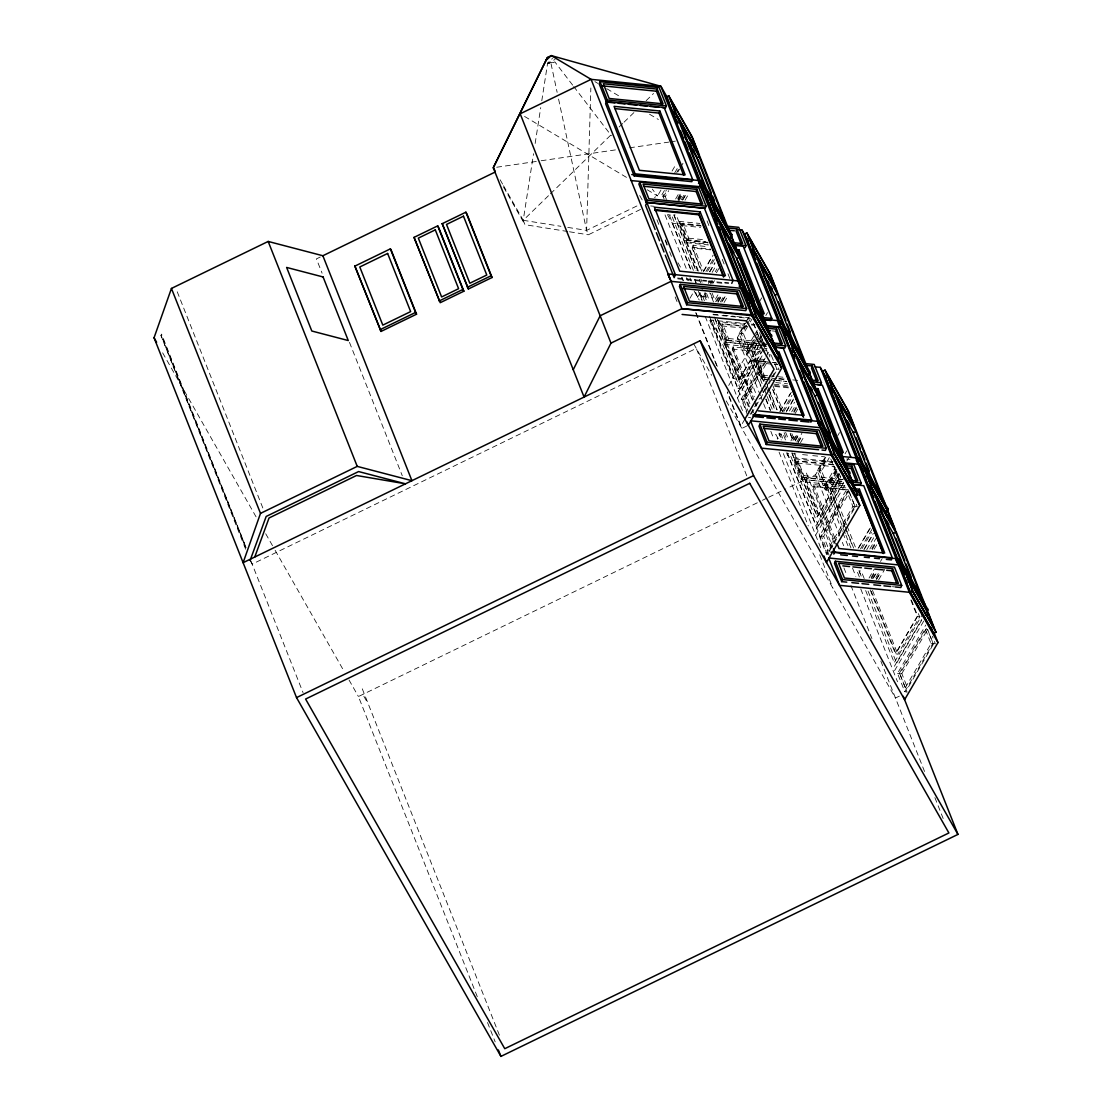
<?xml version="1.0" encoding="UTF-8"?>
<svg xmlns="http://www.w3.org/2000/svg" width="1112" height="1112" viewBox="0 0 1112 1112"><rect width="100%" height="100%" fill="white"/><g stroke="black" fill="none" stroke-linecap="round" stroke-linejoin="round"><path stroke-width="0.75" stroke-dasharray="5 3.75" d="M640.526 209.431L588.331 234.785L586.594 230.392L590.847 88.001M567.773 231.505L524.961 224.694L523.224 220.301L533.565 153.706M535.15 143.462L540.724 107.6M541.78 100.775L547.618 63.203L552.497 58.366M697.655 270.939L678.779 223.54L679.64 221.441L699.907 223.456M708.122 242.319L687.883 240.303L682.059 225.583L682.921 223.484L699.795 225.166M679.64 221.441L686.896 239.733L686.021 241.832L707.983 244.014M687.883 240.303L688.745 238.204L682.921 223.484M701.783 271.258L692.289 247.281L693.151 245.182L708.413 246.739M749.432 406.867L724.663 344.275L725.524 342.176L761.136 345.79L725.733 342.148L718.491 323.856L719.367 321.757L744.692 324.287M759.649 343.803L727.596 340.62L721.771 325.899L722.647 323.8L746.249 326.15M725.733 342.148L726.609 340.05L719.367 321.757M727.596 340.62L728.471 338.521L722.647 323.8M752.49 400.167L732.238 349.015L733.1 346.916L760.233 349.668M763.805 381.374L764.667 379.289L774.842 380.318L761.484 378.956L754.228 360.663L755.104 358.578L765.237 359.579M770.088 378.094L763.332 377.427L757.508 362.707L758.384 360.622L765.125 361.289M761.484 378.956L762.346 376.871L755.104 358.578M763.332 377.427L764.208 375.328L758.384 360.622M831.262 547.73L805.213 481.927L806.089 479.842L843.396 483.623L801.196 479.272L793.954 460.98L794.816 458.895L831.971 462.592M841.853 481.607L803.059 477.743L797.221 463.023L798.096 460.938L833.513 464.455M801.196 479.272L802.058 477.187L794.816 458.895M803.059 477.743L803.92 475.644L798.096 460.938M845.871 487.848L813.664 484.568L812.789 486.667L848.4 490.281M245.641 549.231L160.948 335.393L161.56 334.1L246.155 547.743M678.084 200.66L682.365 193.293M681.295 199.715L684.728 193.808M682.685 199.687L686.173 193.696M682.629 200.174L686.994 192.682M685.048 200.216L689.398 192.724M717.991 301.463L722.286 294.096M720.354 301.991L724.635 294.61M721.73 301.991L726.08 294.499M722.536 300.991L726.025 294.986M724.079 302.52L728.443 295.027M760.956 386.225L747.639 352.587L754.506 340.786M762.04 383.557L749.988 353.102L756.007 342.788M756.855 341.301L760.288 335.407M763.471 380.582L752.101 351.851L758.203 341.356M759.079 339.855L760.83 336.866M756.424 344.845L752.073 352.337L763.444 381.082M759.913 338.854L761.65 335.852M765.195 379.512L754.464 352.379L759.691 343.386M760.566 341.884L762.304 338.882M795.275 440.116L798.708 434.208M796.776 442.117L801.919 433.263M798.124 442.159L802.475 434.667M798.013 442.757L802.377 435.265M800.473 442.687L804.838 435.195M842.27 531.411L825.771 489.753L836.933 470.571M845.259 533.538L828.134 490.281L838.434 472.572M853.627 548.077L830.233 489.016L838.962 474.032M838.934 474.574L830.205 489.558L846.01 529.465M846.788 461.077L848.539 458.075M846.496 524.669L832.596 489.544L840.45 476.047M872.559 578.754L876.84 571.373M875.769 577.809L879.203 571.902M876.256 579.338L880.621 571.832M876.729 579.102L881.093 571.61M878.619 579.852L884.721 569.358M660.945 190.082L657.526 195.934L654.44 197.436M672.051 171.067L676.332 163.742M664.42 190.486L661.001 196.337L663.35 196.866L666.769 191M674.678 172.916L678.111 167.064M664.1 198.978L662.933 196.032L666.366 190.152M676.68 172.499L678.403 169.552M677.903 171.971L679.613 169.052M680.461 167.578L683.88 161.726M666.449 199.493L665.282 196.546L668.729 190.666M675.637 198.978L679.932 191.625M677.653 198.534L681.92 191.208M677.986 199.507L682.281 192.154M679.154 200.521L683.435 193.196M703.604 271.064L712.347 256.107M703.548 271.55L713.167 255.093M689.982 298.252L693.318 292.553M705.967 271.578L713.834 258.123M707.496 271.328L714.377 259.555M709.539 271.759L714.78 262.793M709.859 271.856L715.016 263.03M697.613 297.196L702.84 288.258M712.153 272.329L716.476 264.934M701.922 299.698L700.713 296.654L702.423 293.721M708.413 283.477L710.123 280.544M715.252 271.759L716.962 268.84M704.396 300.754L702.645 296.348L704.369 293.401M710.387 283.115L712.097 280.168M716.392 272.815L718.977 268.409M705.633 292.79L703.076 297.182L700.713 296.654M710.776 284.005L712.486 281.072M706.176 299.809L705.008 296.862L706.718 293.929M712.736 283.63L714.46 280.697M717.921 294.888L713.626 302.242L709.79 292.762M715.655 301.769L719.937 294.458M716.851 301.296L720.284 295.417M718.018 302.297L722.286 294.972M754.728 342.079L748.737 352.323L746.374 351.809L739.132 333.503L745.123 323.258M745.971 321.799L748.543 317.406M760.427 395.65L737.423 337.534L746.819 321.424M747.667 319.964L749.377 317.031M748.737 352.323L741.065 333.197L745.36 325.844M759.969 300.838L761.692 297.905M746.625 325.246L741.495 334.031L739.132 333.503M747.486 323.787L750.906 317.921M753.769 336.158L746.903 347.917L749.252 348.445L743.428 333.725L749.446 323.425M750.308 321.952L752.018 319.019M754.631 334.684L757.202 330.264M765.807 315.558L767.516 312.625M746.374 351.809L754.075 338.632M754.937 337.158L757.494 332.766M749.252 348.445L754.409 339.619M728.694 385.475L754.381 341.509M755.576 340.62L758.996 334.754M760.83 336.088L763.36 342.482L741.509 379.859L739.146 379.345L757.508 347.931M709.873 320.312L732.85 378.358L739.091 379.831L758.314 346.93M763.527 349.112L740.314 388.852L737.951 388.324L762.026 347.125M762.888 345.651L764.611 342.704M738.076 391.897L761.164 352.379M764.583 346.527L766.293 343.608M764.389 347.639L766.112 344.706M737.492 397.915L764.847 351.086M747.876 415.791L741.245 399.013L765.195 358.022M766.057 356.563L768.614 352.17M749.001 413.428L743.177 398.708L765.515 360.469M765.848 361.469L743.594 399.542L741.245 399.013M748.446 406.589L745.526 399.236L767.016 362.47M744.859 419.196L740.689 426.327L727.457 392.925M750.197 414.387L759.607 398.277M763.027 392.425L776.718 368.989L779.081 369.518L776.662 363.415M751.364 413.942L777.135 369.837L770.686 353.755M779.998 411.218L790.493 393.273M779.971 411.704L791.313 392.258M782.361 411.746L791.966 395.288M783.918 411.44L792.522 396.734M786.601 410.801L793.44 399.097M786.281 411.968L794.024 398.721M789.437 410.981L794.566 402.197M791.688 411.857L795.97 404.546M793.676 411.454L796.261 407.048M794.037 412.385L796.609 407.993M795.177 413.455L797.749 409.035M790.91 440.88L795.205 433.527M792.939 440.408L797.221 433.082M794.135 439.935L797.568 434.055M795.302 440.936L799.57 433.61M837.141 471.919L826.869 489.488L824.52 488.974L817.278 470.682L824.979 457.505M837.809 435.543L839.518 432.61M825.827 457.157L815.569 474.727L787.393 488.182M836.849 469.431L827.397 485.61L825.034 485.082L819.21 470.362L826.939 457.129M826.869 489.488L819.627 471.196L827.328 458.019M827.397 485.61L821.559 470.89L829.302 457.657M825.034 485.082L835.348 467.443M824.52 488.974L836.488 468.472M845.051 453.835L846.76 450.902M838.962 473.253L841.492 479.647L819.655 517.038L817.292 516.51L839.143 479.119L832.179 461.536M843.382 483.345L818.446 526.018L816.097 525.49L843.605 478.396M816.222 529.09L843.577 482.233M815.652 535.122L844.703 485.332M848.817 490.92L854.85 506.168L826.619 554.485L819.377 536.179L846.76 489.336M828.982 554.999L821.309 535.873L847.094 491.754L849.457 492.282L823.672 536.401L829.496 551.121L827.147 550.593L852.918 506.474L847.094 491.754M848.261 491.323L821.74 536.707L819.377 536.179M829.496 551.121L855.281 507.002L850.041 493.756M858.144 548.383L870.376 527.449M858.992 547.438L870.348 527.991M860.493 548.911L871.864 529.465M862.064 548.605L871.516 532.426M863.913 549.467L873.323 533.371M864.413 549.133L873.017 534.413M866.748 549.648L874.449 536.47M869.82 549.036L875.811 538.778M871.822 548.619L876.117 541.266M872.183 549.55L875.603 543.698M874.171 549.147L876.756 544.741M869.056 578.045L874.213 569.219M871.085 577.573L874.505 571.721M880.495 561.463L882.205 558.544M871.405 578.574L875.7 571.22M873.434 578.101L877.716 570.776M918.373 613.615L919.638 616.812L897.787 654.203L895.424 653.675L917.275 616.284L909.686 597.102M921.528 620.51L896.592 663.183L894.229 662.655L921.751 615.575M894.382 666.283L921.737 619.453M923.724 621.094L893.701 672.121M926.393 628.488L899.872 673.872L907.114 692.178L904.765 691.65L897.523 673.358L925.754 625.041M899.455 673.038L925.24 628.919L927.589 629.448L933.427 644.168L907.642 688.286L905.279 687.758L899.455 673.038L901.818 673.566L907.642 688.286M901.818 673.566L927.589 629.448M905.279 687.758L931.064 643.639L925.24 628.919M904.765 691.65L932.996 643.334L927.561 629.614M503.541 185.76L523.224 220.301L549.203 195.017M550.44 193.822L610.516 135.358M619.12 126.99L622.803 123.39M624.04 122.195L633.868 112.632M646.169 100.664L653.55 93.491M572.652 85.124L554.846 61.869L551.038 63.731L547.618 63.203L555.041 59.478M320.284 257.011L316.42 258.887L322.091 273.204M567.759 227.39L586.594 230.392L637.482 205.678M747.028 425.896L741.871 428.398L727.387 391.813M477.284 996.686L358.439 696.543L760.872 501.053M762.429 500.303L767.113 498.023M768.67 497.272L785.823 488.932M899.344 696.154L895.466 698.03L725.316 399.347M547.618 63.203L554.846 61.869M496.703 167.245L539.473 160.99M541.183 160.74L615.923 149.828M629.545 147.826L668.729 142.114M670.425 141.863L675.54 141.113M667.395 214.616L672.287 223.192L701.227 226.056M712.917 314.209L721.438 315.057M723.134 315.224L735.046 316.406M736.756 316.572L748.668 317.754M746.722 411.19L710.637 320.061L744.679 323.439M751.49 324.106L754.895 324.454M678.779 223.54L700.727 225.722M682.059 225.583L700.602 227.432M688.745 238.204L705.62 239.886M686.896 239.733L705.467 241.596M677.555 278L701.269 280.363M708.052 281.03L724.996 282.712M677.764 278.862L701.477 281.225M708.247 281.892L723.495 283.407M713.306 314.765L750.586 318.477M751.448 324.954L754.826 325.288M718.491 323.856L747.208 326.706M721.771 325.899L747.069 328.415M772.367 330.931L775.745 331.265M728.471 338.521L755.451 341.217M757.147 341.384L763.888 342.051M726.609 340.05L755.326 342.913M762.081 343.594L765.459 343.928M761.331 343.969L766.39 344.484M762.901 345.846L766.279 346.18M754.228 360.663L771.116 362.345M772.812 362.512L776.19 362.846M737.423 337.534L750.447 360.399L770.88 362.429M772.576 362.595L775.981 362.943M757.508 362.707L772.687 364.222M774.383 364.388L777.747 364.722M764.208 375.328L767.586 375.675M769.268 375.842L786.128 377.524M762.346 376.871L765.723 377.204M779.234 378.553L785.989 379.22M792.745 379.901L799.5 380.568M771.77 378.261L776.829 378.775M778.511 378.942L785.267 379.609M776.676 380.471L786.809 381.485L776.537 380.499M792.397 453.599L795.789 453.932M802.558 454.613L811.037 455.461M812.733 455.628L824.59 456.81M846.621 459.006L850.013 459.339M833.069 461.675L788.797 457.268L786.351 452.973M793.954 460.98L834.486 465.011M797.221 463.023L834.334 466.72M803.92 475.644L842.715 479.508M802.058 477.187L842.59 481.218M892.394 586.677L895.772 587.025M650.659 205.956L654.051 206.304M707.621 242.694L685.576 240.456L684.714 242.541L708.455 244.96M692.289 247.281L710.943 249.171M710.721 249.88L692.067 247.99L700.935 270.383M762.832 345.971L766.224 346.318M724.663 344.275L761.97 348.056M763.666 348.237L767.058 348.57M761.928 349.849L768.712 350.53M732.238 349.015L761.053 351.934M775.676 382.584L787.546 383.793M773.938 384.196L787.504 385.572M774.536 385.558L789.784 387.101M774.772 386.462L790.034 388.005M805.213 481.927L845.912 486.055M848.345 489.808L812.733 486.194L835.571 544.213M523.224 220.301L560.907 226.306M569.497 231.782L588.331 234.785M662.933 196.032L665.282 196.546M668.242 214.63L670.592 215.158M702.645 296.348L705.008 296.862M741.065 333.197L743.428 333.725M763.36 342.482L760.997 341.954L754.033 324.37M771.311 355.117L768.948 354.589L770.699 359.009M752.101 351.851L754.464 352.379M747.639 352.587L749.988 353.102M743.177 398.708L745.526 399.236M748.487 417.306L750.836 417.834M781.208 434.347L778.845 433.819L781.263 439.921M819.21 470.362L821.559 470.89M817.278 470.682L819.627 471.196M839.143 479.119L841.492 479.647M830.233 489.016L832.596 489.544M825.771 489.753L828.134 490.281M854.85 506.168L857.213 506.683L855.406 502.11M852.918 506.474L855.281 507.002M821.309 535.873L823.672 536.401M917.275 616.284L919.638 616.812M932.996 643.334L935.359 643.862L932.342 636.231M931.064 643.639L933.427 644.168M897.523 673.358L899.872 673.872M594.906 81.621L597.853 83.386M606.721 88.668L621.483 97.481M649.533 114.216L658.387 119.498M524.558 116.426L626.626 177.461M647.226 189.777L657.526 195.934L652.285 189.096M573.709 86.5L611.419 135.747M639.706 195.545L643.959 203.023M677.986 262.752L682.24 270.216M686.493 277.68L688.189 280.669M694.152 291.122L699.24 300.059M710.637 320.061L754.339 396.789M778.219 438.684L775.773 434.403L777.663 439.198M693.693 343.816L711.666 375.37M500.122 179.755L502.693 184.258M503.569 187.15L524.961 224.694M363.902 696.348L366.404 700.741M162.644 352.824L256.246 517.149M265.698 533.732L274.289 548.8M275.137 550.315L343.844 670.911M349.001 679.96L358.439 696.543M250.089 560.49L252.174 564.131L696.293 348.39L747.167 476.895M160.948 335.393L246.113 547.785M911.423 600.077L917.747 616.062L895.897 653.453L871.252 591.195M830.789 458.936L839.018 479.717L817.195 517.108L791.911 453.251M847.135 526.254L855.35 547.007M872.503 590.347L897.787 654.203M870.154 589.833L895.424 653.675M846.649 531.063L852.96 547.034M864.205 578.56L861.286 571.207L858.923 570.678L861.258 576.572M845.898 535.136L850.972 547.952M868.041 591.084L896.592 663.183M861.161 576.085L859.354 571.512L856.991 570.998L859.409 577.086M842.896 533.009L848.609 547.438M865.678 590.555L894.229 662.655M759.552 332.669L768.99 356.535M815.471 474.532L839.866 536.067M842.312 542.35L843.702 545.756M852.543 568.176L855.823 576.391M860.785 588.999L897.523 681.781M753.338 323.258L760.942 342.44M813.664 484.568L835.807 540.515M772.882 385.628L783.001 411.204M791.869 433.583L794.399 439.977M707.037 220.899L710.207 228.919M722.258 259.36L725.427 267.366M727.971 273.774L729.875 278.584M806.408 473.1L834.403 543.796M843.938 567.898L847.122 575.933M850.944 585.565L871.933 638.594M880.843 661.084L924.725 771.923M934.9 797.624L943.171 818.501M773.035 390.006L781.263 410.787M790.132 433.166L793.287 441.158M772.645 389.311L781.5 411.69M790.368 434.069L792.898 440.463M806.089 479.842L832.777 547.243M765.834 381.11L768.364 387.49M768.99 389.089L777.205 409.841M794.371 453.182L819.655 517.038M767.211 385.711L769.115 390.52M769.754 392.133L776.746 409.786M785.642 432.248L788.811 440.269M765.709 386.198L768.253 392.619M768.892 394.218L775.245 410.272M784.141 432.735L787.31 440.755M792.008 452.653L817.292 516.51M769.129 395.441L774.814 409.814M785.475 439.921L783.14 434.041L780.791 433.513L783.696 440.866M764.583 389.964L766.488 394.76M767.113 396.372L772.826 410.787M818.446 526.018L789.909 453.918L787.546 453.39L816.097 525.49M761.595 387.838L763.499 392.647M766.029 399.055L770.477 410.272M750.447 360.399L760.664 386.225M765.779 399.138L770.255 410.439M779.206 433.054L781.764 439.504M786.879 452.417L827.411 554.791M761.067 397.262L762.985 402.113M763.624 403.725L766.182 410.189M783.362 453.585L822.018 551.204M743.997 363.527L756.229 394.426M770.824 431.303L774.008 439.323M779.081 452.153L808.285 525.92M819.725 554.791L833.055 588.47M693.151 245.182L703.284 270.758M712.139 293.151L715.308 301.143M733.1 346.916L753.992 399.667M754.617 401.265L756.521 406.061M710.637 293.637L713.807 301.63M732.419 348.765L752.671 399.917M698.433 271.078L676.318 215.214L673.955 214.685L696.084 270.55M717.49 319.214L741.509 379.859M700.838 278.973L702.103 282.184M706.551 293.415L709.72 301.435M725.524 342.176L751.573 407.979M752.212 409.591L753.477 412.802M714.502 317.087L739.146 379.345M673.9 215.172L696.154 271.425M699.323 279.459L700.602 282.67M704.66 292.887L707.718 300.574M715.072 319.172L739.091 379.831M693.415 270.411L671.856 215.936L669.493 215.408L691.066 269.896M713.028 319.95L740.314 388.852M694.875 279.501L696.14 282.712M709.4 316.225L737.951 388.324M672.287 223.192L690.816 270.021M694.652 279.71L695.931 282.935M699.768 292.623L702.965 300.699M698.378 291.302L702.214 300.963M665.018 214.866L686.743 269.757M689.94 277.833L691.219 281.058M695.695 292.359L698.878 300.393M705.203 316.392L742.58 410.787M682.129 277.513L683.407 280.738M696.154 312.931L717.824 367.669M681.67 277.263L682.949 280.502M695.695 312.708L714.126 359.245M714.766 360.844L716.67 365.667M665.421 239.845L667.311 244.64M656.942 219.759L660.111 227.751M665.171 240.54L667.061 245.335M669.605 251.729L672.76 259.721M675.151 296.932L677.041 301.7M349.46 342.343L402.294 475.783M362.29 688.828L499.649 1035.786M487.501 1022.512L495.174 1041.874M177.239 291.789L263.002 508.42M163.103 339.188L245.808 548.063M250.895 560.921L303.048 692.637M551.038 63.731L557.14 92.352M558.572 99.079L586.594 230.392"/><path stroke-width="1.5" d="M903.25 696.265L957.946 834.403L500.928 1056.4L296.529 697.613L154.054 337.756L171.443 288.439L268.173 241.443L322.869 255.746L495.021 172.124M171.443 288.439L260.5 513.383L243.111 562.686L700.143 340.689L904.626 699.656L937.972 642.597L934.149 632.937M250.089 560.49L266.185 516.454L358.606 471.557L405.477 483.817L356.521 475.491L269.034 517.997L254.759 557.029M600.035 81.704L599.173 83.789L606.415 102.082L607.277 99.997L600.035 81.704L659.152 87.584L666.394 105.876L665.518 107.975L662.14 107.642M606.485 101.623L605.623 103.708L634.215 175.932L691.831 181.659L692.693 179.574L664.142 107.475L606.485 101.623L635.091 173.833L634.215 175.932M661.668 104.459L656.428 91.212L657.289 89.113L603.316 83.747L609.14 98.468L663.113 103.833L657.289 89.113M683.658 175.349L658.971 113.09L659.847 111.005L614.06 106.349L639.386 170.289L685.131 174.848L659.847 111.005M639.761 182.02L638.886 184.105L646.128 202.398L705.244 208.291L706.106 206.193L698.864 187.9L639.761 182.02L647.003 200.313L646.128 202.398M731.765 283.393L733.003 280.419L704.452 208.319L646.795 202.467L645.572 205.442L655.093 229.517M701.38 204.775L696.14 191.528L697.002 189.429L643.028 184.064L648.866 198.77L702.84 204.149L697.002 189.429M723.564 277.069L698.92 214.825L700.157 211.85L654.37 207.207L679.696 271.147L725.441 275.693L700.157 211.85M680.28 284.38L679.418 286.465L686.66 304.757L745.777 310.651L746.638 308.552L739.397 290.26L680.28 284.38L687.522 302.672L686.66 304.757M728.457 228.03L736.895 228.863L736.033 230.962L741.273 244.209M735.546 249.491L738.938 249.839L738.062 251.924L762.721 314.182M745.137 247.712L745.999 245.627L738.757 227.334L726.942 226.153M741.912 307.134L736.672 293.888L737.534 291.789L683.56 286.423L689.384 301.143L743.358 306.509L737.534 291.789M734.754 245.446L743.233 246.308L771.784 318.407L770.922 320.506L764.139 319.825M766.502 328.179L776.621 329.18L775.745 331.265L780.985 344.511M778.011 353.658L778.886 351.559L804.157 415.415L758.412 410.856M753.255 416.486L754.117 414.401L811.732 420.141L810.856 422.226M766.654 326.469L778.469 327.651L785.725 345.943L784.85 348.028L774.716 347.027M822.004 450.054L825.382 450.402L826.244 448.303L819.002 430.01L759.885 424.117L759.023 426.216L766.265 444.508L818.627 449.721M766.265 444.508L767.141 442.423L759.885 424.117M805.602 365.32L812.358 365.987L811.482 368.086L816.736 381.333M817.153 390.757L818.029 388.672L814.637 388.324M804.073 363.443L814.206 364.458L821.462 382.75L820.587 384.849L817.209 384.516M821.518 446.885L816.277 433.638L817.139 431.539L763.166 426.16L768.99 440.88L822.977 446.26L817.139 431.539M856.448 481.649L851.208 468.402L852.07 466.303L845.328 465.636M843.799 463.76L853.933 464.774L861.174 483.067L860.313 485.166L855.239 484.651M883.22 553.567L858.575 491.309L859.437 489.224L854.35 488.71M833.805 554.151L834.681 552.052L833.402 548.841M895.772 587.025L900.831 587.525L901.707 585.426L894.465 567.134L835.348 561.254L834.473 563.339L841.728 581.632L846.788 582.146M841.728 581.632L842.59 579.547L835.348 561.254M853.571 484.651L863.746 485.694L892.283 557.793L891.421 559.892L886.333 559.378M896.397 582.535L891.727 570.762L892.602 568.663L838.629 563.298L844.453 578.018L898.426 583.383L892.602 568.663M667.77 98.315L660.917 86.305L551.274 55.6L547.452 57.449L493.283 167.745L584.078 397.067L610.974 343.135L681.906 308.677L751.226 314.765M547.452 57.449L493.283 167.745L494.993 170.748M573.25 369.712L600.146 315.78L671.078 281.336L740.884 288.286L747.737 300.296M744.859 419.196L774.035 369.253L746.458 320.84L682.087 314.432M777.205 356.938L781.666 368.197L748.32 425.27L747.042 422.046M855.35 494.103L859.798 505.362L826.48 562.463L823.922 556.028M546.006 60.368L551.274 55.6L591.097 79.355L660.917 86.305L751.726 315.641L781.666 368.197M740.37 283.171L740.814 282.962A2.307 1.571 -29.7 0 1 739.925 285.812L739.146 286.145M778.025 323.078L780.471 321.882A2.307 1.571 -29.7 0 1 779.595 324.732L778.817 325.065M819.085 425.632L819.474 425.451A2.307 1.571 -29.7 0 0 820.35 422.602L817.904 423.783M856.059 460.048L858.506 458.853A2.307 1.571 -29.7 0 1 857.63 461.716L856.838 462.036M677.722 122.528L673.538 115.175L666.297 96.883L668.743 95.701L692.192 136.845L699.434 155.152L675.985 113.994L668.743 95.701M354.881 266.115L390.382 248.866L391.368 250.617L416.541 314.196L381.041 331.432L354.881 266.115L381.041 331.432M414.039 237.37L437.711 225.875L438.698 227.626L463.871 291.205L440.213 302.7L414.039 237.37L439.574 301.102M442.228 223.679L465.9 212.183L466.887 213.921L492.06 277.5L468.388 288.995L442.228 223.679L468.388 288.995M673.538 115.175L675.985 113.994M700.63 183.369L674.567 117.566L677.027 116.385L705.62 188.595M689.426 138.041L691.872 136.845L670.466 99.274L676.291 113.994L697.71 151.566L691.872 136.845M716.337 207.263L696.751 157.779L699.198 156.597L681.017 124.655L706.328 188.595L724.482 220.44L699.198 156.597M380.054 329.694L415.554 312.444L390.382 248.866M439.212 300.949L462.884 289.454L437.711 225.875M467.401 287.257L491.073 275.762L465.9 212.183M701.38 181.339L698.934 182.535L701.38 181.339L731.793 234.549M698.489 183.438L701.088 182.535M715.767 219.912L706.009 197.199L708.455 196.018L715.697 214.31L739.146 255.468M713.251 215.492L715.697 214.31M739.897 282.573L714.488 218.369L716.934 217.187L739.827 257.414M731.196 234.285L731.46 234.159A2.307 1.571 -29.7 0 1 731.251 236.495M729.138 238.357L731.599 237.162L710.193 199.59L716.017 214.31L737.423 251.882L731.599 237.162M746.889 232.881L754.131 251.173L777.58 292.331L770.338 274.038L746.889 232.881L744.442 234.076L751.684 252.368L755.868 259.721M739.105 257.4L764.389 321.257L746.249 289.398L720.923 225.458L739.105 257.4L736.658 258.596L757.481 311.207L736.658 258.596L725.886 239.664M751.684 252.368L754.131 251.173M779.568 322.438L752.88 255.023L755.326 253.842L783.918 326.052M260.5 513.383L357.23 466.387L411.926 480.69L322.869 255.746M770.032 274.038L775.856 288.759L754.45 251.173L748.612 236.453L770.032 274.038L767.572 275.234L769.323 279.64M748.988 298.377L756.229 316.67L779.679 357.828L777.218 359.009L753.783 317.851L746.541 299.559L748.988 298.377L772.437 339.535L802.655 415.916M775.495 355.437L754.089 317.851L748.265 303.145L750.711 301.95L772.117 339.535L777.955 354.241L756.535 316.67L750.711 301.95M777.496 294.055L802.781 357.911L784.641 326.052L759.329 262.112L777.496 294.055L775.05 295.25L764.152 276.096M753.783 317.851L756.229 316.67M780.916 320.965A2.307 1.571 -29.7 0 1 781.18 322.675A2.307 1.571 -29.7 0 1 779.262 324.148L778.469 322.16L780.916 320.965L809.578 371.269A2.307 1.571 -29.7 0 1 809.049 373.882M778.622 322.424L780.485 321.173M771.075 335.004L741.468 282.253A2.307 1.571 -29.7 0 1 739.591 285.228M772.117 339.535L769.671 340.717L754.256 313.667M794.746 358.564L791.396 352.685L784.155 334.392L786.615 333.197L793.857 351.489L817.292 392.647L810.05 374.355L780.971 322.994M791.396 352.685L793.857 351.489M820.114 424.84L792.786 355.84L795.247 354.645L818.14 394.871L846.691 466.97M809.744 374.355L815.569 389.075L794.163 351.489L788.338 336.769L809.744 374.355L807.298 375.55L801.293 365.028M825.034 370.06L832.29 388.366L855.726 429.524L848.484 411.218L825.034 370.06L822.588 371.255L832.346 393.968M835.182 447.135L814.957 396.053L817.417 394.857L799.236 362.915L824.548 426.869L842.687 458.714L817.417 394.857M829.83 389.547L832.29 388.366M857.866 459.895L831.178 392.494L833.639 391.299L862.231 463.523M820.795 421.684A2.307 1.571 -29.7 0 1 821.059 423.38A2.307 1.571 -29.7 0 1 819.127 424.853L818.349 422.866L820.795 421.684L849.554 471.988M818.501 423.144L820.364 421.893M845.732 412.413L848.178 411.218L826.772 373.646L832.596 388.366L854.002 425.938L848.178 411.218M824.687 436.752L827.133 435.557L850.583 476.714L857.825 495.007L855.378 496.202L831.929 455.044L824.687 436.752L828.037 442.632M296.529 697.613L753.561 475.616L700.143 340.689M855.809 431.512L881.093 495.368L862.94 463.523L837.628 399.569L855.809 431.512L853.363 432.707L840.964 410.926M831.929 455.044L834.375 453.849L827.133 435.557M856.504 459.131L858.951 457.949L887.849 508.504M856.657 459.409L859.103 458.213M849.568 482.316L847.817 477.91L850.277 476.714L828.857 439.129L834.695 453.849L856.101 491.434L850.277 476.714M873.74 497.217L869.556 489.864L862.314 471.571L864.761 470.376L872.003 488.682L895.452 529.84L888.21 511.534L859.006 459.979M869.556 489.864L872.003 488.682M897.148 559.1L871.099 493.297L873.545 492.102L902.138 564.326M887.89 511.534L893.714 526.254L872.308 488.682L866.484 473.962L887.89 511.534L885.444 512.729L887.195 517.149M895.716 532.314L921 596.171L902.861 564.326L877.535 500.386L895.716 532.314L893.27 533.51L880.871 511.728M896.369 559.85L898.83 558.655L927.728 609.209M896.536 560.114L898.982 558.933M895.924 560.768L898.538 559.85M902.833 573.931L905.279 572.75L928.728 613.893L935.97 632.2L933.524 633.381L910.075 592.223L902.833 573.931L904.515 576.878M910.075 592.223L912.535 591.042L905.279 572.75M928.423 613.893L934.247 628.614L912.841 591.042L907.017 576.322L928.423 613.893L925.976 615.089L911.409 589.541M896.717 562.755L897.495 562.422A2.307 1.571 -29.7 0 0 898.385 559.572M631.783 174.584L701.102 180.672M631.199 180.617L700.518 186.705L707.857 199.59M738.674 229.767L742.079 230.101L747.973 240.47M763.986 319.269L781.013 320.951M765.112 325.455L780.429 326.984L785.489 335.866M752.796 414.929L820.892 421.67M859.798 505.362L831.137 455.044L761.345 448.136L750.517 420.781L820.308 427.689L827.05 439.532M602.44 85.832L656.428 91.212M607.277 99.997L666.394 105.876M608.097 102.248L614.853 102.929M618.23 103.263L624.986 103.93M628.363 104.278L636.815 105.112M640.192 105.445L646.948 106.126M650.325 106.46L658.763 107.294M635.091 173.833L692.693 179.574M643.848 186.316L696.14 191.528M647.003 200.313L706.106 206.193M729.277 230.281L734.337 230.782M732.599 242.569L742.719 243.584L736.895 228.863M734.184 244.445L745.999 245.627M670.063 278.778L667.742 273.927L742.58 281.378L738.966 283.532L740.814 282.267M702.965 280.53L706.356 280.863M724.996 282.712L728.388 283.06M682.685 288.508L736.672 293.888M687.522 302.672L746.638 308.552M760.83 313.348L764.222 313.681L738.938 249.839M751.726 315.641L681.906 308.677L591.097 79.355L520.18 113.799L610.974 343.135M763.318 317.559L771.784 318.407M767.308 330.431L770.686 330.764M772.326 342.885L782.445 343.9L776.621 329.18M773.896 344.762L785.725 345.943M815.152 366.849L820.267 367.349L825.938 377.135M811.44 380.04L818.182 380.707L812.358 365.987M813.011 381.916L821.462 382.75M754.951 416.666L763.416 417.5M766.807 417.848L775.272 418.682M778.664 419.029L785.447 419.697M788.839 420.03L797.304 420.878M800.696 421.212L809.161 422.06M763.986 428.426L816.277 433.638M767.141 442.423L826.244 448.303M839.921 452.181L843.299 452.528L818.029 388.672M840.463 456.337L859.201 458.2M844.995 462.87L858.617 464.232L863.676 473.1M846.149 467.902L851.208 468.402M851.153 480.356L857.894 481.023L852.07 466.303M852.723 482.233L861.174 483.067M834.681 552.052L892.283 557.793M830.956 552.122L899.08 558.919M840.589 554.818L847.358 555.5M852.445 556L857.533 556.514M864.302 557.182L869.389 557.696M874.477 558.196L879.564 558.71M842.813 565.883L849.568 566.564M852.932 566.898L861.369 567.732M864.747 568.065L871.488 568.746M874.866 569.08L883.303 569.914M886.667 570.261L891.727 570.762M842.59 579.547L901.707 585.426M851.861 582.646L858.617 583.313M861.995 583.647L868.75 584.328M873.81 584.829L880.565 585.51M883.943 585.843L890.698 586.51M937.972 642.597L909.324 592.293L839.504 585.329L828.676 557.988L898.496 564.938L903.542 573.82M614.894 108.615L659.013 113.09M655.093 209.64L699.17 214.116L723.815 276.374M654.843 210.349L698.92 214.825M774.703 347.18L783.182 348.028L811.732 420.141M813.845 384.279L822.324 385.141L850.875 457.24M855.128 490.489L858.52 490.837L883.164 553.095M855.184 490.962L858.575 491.309M700.949 181.548L701.547 181.617A2.307 1.571 -29.7 0 1 699.712 184.522M670.564 280.057L668.729 276.276M666.297 96.883L668.798 101.289M674.011 110.991L699.921 156.611L728.471 228.711M747.876 240.651L746.166 237.648L754.562 256.872M753.019 249.672L778.219 294.068L806.77 366.168M826.035 377.844L824.312 374.827L832.707 394.065M831.164 386.865L856.532 431.525L885.082 503.625M675.554 118.192L668.02 100.469M689.44 143.114L691.122 146.047M692.79 148.994L694.472 151.927M674.567 117.566L677.959 123.529M688.995 142.892L696.626 156.305M752.88 255.023L755.423 259.499M767.294 280.363L768.99 283.338M770.686 286.312L772.381 289.301M831.178 392.494L834.57 398.443M847.302 420.795L849.846 425.27M685.173 137.457L696.751 157.779M806.617 367.766L808.285 370.713M701.436 183.369L731.904 237.162L768.378 329.513M700.685 185.607L706.551 195.92M781.472 327.248L785.976 335.157M859.117 463.537L863.315 470.918M707.552 198.103L700.046 185.106A2.307 1.571 -29.7 0 0 700.935 182.257M779.595 324.732L785.962 335.921M857.63 461.716L863.621 472.058M706.009 197.199L708.525 201.606M784.155 334.392L786.671 338.799M862.314 471.571L865.664 477.451M710.304 205.289L707.732 200.772L716.99 221.51M714.585 212.809L728.291 236.856M791.883 348.487L799.584 362.012M865.748 478.16L864.038 475.144L872.433 494.381M870.029 485.666L896.439 532.328L924.989 604.442M791.716 352.685L794.288 357.188M792.786 355.84L794.482 358.815M810.592 387.129L812.288 390.103M871.099 493.297L873.643 497.759M886.361 520.11L888.905 524.586M714.488 218.369L717.879 224.332M728.902 243.709L733.989 252.646M720.131 229.558L718.449 226.598L739.994 281.002M804.226 377.177L814.957 396.053M741.301 284.088L771.353 336.839M820.851 423.714L849.471 473.948M898.885 560.684L927.491 610.919M901.943 568.204L903.583 571.095M748.154 299.503L741.801 287.382M821.379 428.05L825.618 435.487M904.765 574.431L898.413 562.311M742.149 289.106L748.14 299.642M818.349 422.866L825.757 435.89M898.037 562.769L899.552 565.438M739.925 285.812L748.112 300.198M819.474 425.451L825.841 436.641M904.237 574.265L897.162 561.838A2.307 1.571 -29.7 0 0 899.08 560.365A2.307 1.571 -29.7 0 0 898.83 558.655M746.541 299.559L749.043 303.979M834.375 453.849L857.825 495.007M912.535 591.042L935.97 632.2M748.265 303.145L749.974 306.147M828.12 443.327L826.411 440.324L832.235 455.044L853.655 492.63L851.903 488.21M833.263 452.348L847.817 477.91M907.128 582.021L904.556 577.503L910.394 592.223L931.8 629.809L930.633 626.862M667.742 273.927L669.049 276.221M753.561 475.616L957.946 834.403M491.073 275.762L492.06 277.5M462.884 289.454L463.871 291.205M415.554 312.444L416.541 314.196M154.054 337.756L156.625 342.274M855.99 437.516L860.424 448.734M861.689 451.945L864.858 459.951M866.137 463.162L869.306 471.168M895.897 538.333L904.779 560.768M906.044 563.965L911.117 576.78M931.717 628.808L933.524 633.381M853.029 432.137L873.893 484.804M893.158 533.315L914.12 586.191M834.848 400.195L857.964 458.311M874.977 501.373L897.759 558.919M820.267 367.349L909.324 592.293M859.437 489.224L884.721 553.067L838.976 548.508L837.072 543.712M816.917 389.867L842.201 453.71M778.317 301.672L785.92 320.895M787.199 324.092L790.368 332.113M818.223 402.474L830.275 432.915M852.96 490.1L855.378 496.202M774.897 294.972L795.275 346.318M795.247 354.645L823.839 426.869M756.869 263.308L779.025 319.255M799.319 370.505L802.475 378.497M803.754 381.694L820.197 423.255M785.892 337.965L791.132 351.211M742.079 230.101L831.137 455.044M778.205 353.394L803.489 417.236M776.023 355.965L777.218 359.009M698.1 159.405L711.43 193.043M712.695 196.254L714.599 201.064M739.285 263.405L754.506 301.866M716.934 217.187L745.526 289.398M680.461 130.646L683.63 138.639M684.895 141.836L688.064 149.828M689.329 153.025L701.352 183.397M701.894 186.58L703.159 189.791M646.795 202.467L675.401 274.678L674.164 277.652L665.268 255.19M656.372 232.714L659.541 240.748M660.82 243.959L663.989 251.979M268.173 241.443L357.23 466.387M498.371 1049.95L500.928 1056.4M771.116 335.991A2.307 1.571 -29.7 0 1 771.158 337.492M771.339 334.865A2.307 1.571 -29.7 0 1 770.811 337.478M927.033 609.876A2.307 1.571 -29.7 0 1 926.824 612.212M927.477 608.959A2.307 1.571 -29.7 0 1 926.949 611.572M849.443 471.974A2.307 1.571 -29.7 0 1 848.929 474.588M848.998 472.892A2.307 1.571 -29.7 0 1 849.054 474.921M731.237 235.271A2.307 1.571 -29.7 0 1 731.071 237.092M809.133 372.186A2.307 1.571 -29.7 0 1 808.924 374.522M887.154 509.157A2.307 1.571 -29.7 0 1 886.945 511.492M887.598 508.24A2.307 1.571 -29.7 0 1 886.723 511.089M858.951 457.949A2.307 1.571 -29.7 0 1 859.215 459.645A2.307 1.571 -29.7 0 1 857.282 461.119M435.306 229.878L418.334 238.121L441.617 296.96L458.603 288.703L435.306 229.878M463.482 216.187L446.524 224.429L469.82 283.24L486.778 275.011L463.482 216.187M387.629 253.453L359.788 266.977L382.806 325.121L410.648 311.596L387.629 253.453M749.71 483.317L305.591 699.059L504.765 1048.699L948.897 832.957L749.71 483.317M323.092 276.971L286.632 267.436L311.805 331.015L348.264 340.55L323.092 276.971"/></g></svg>
